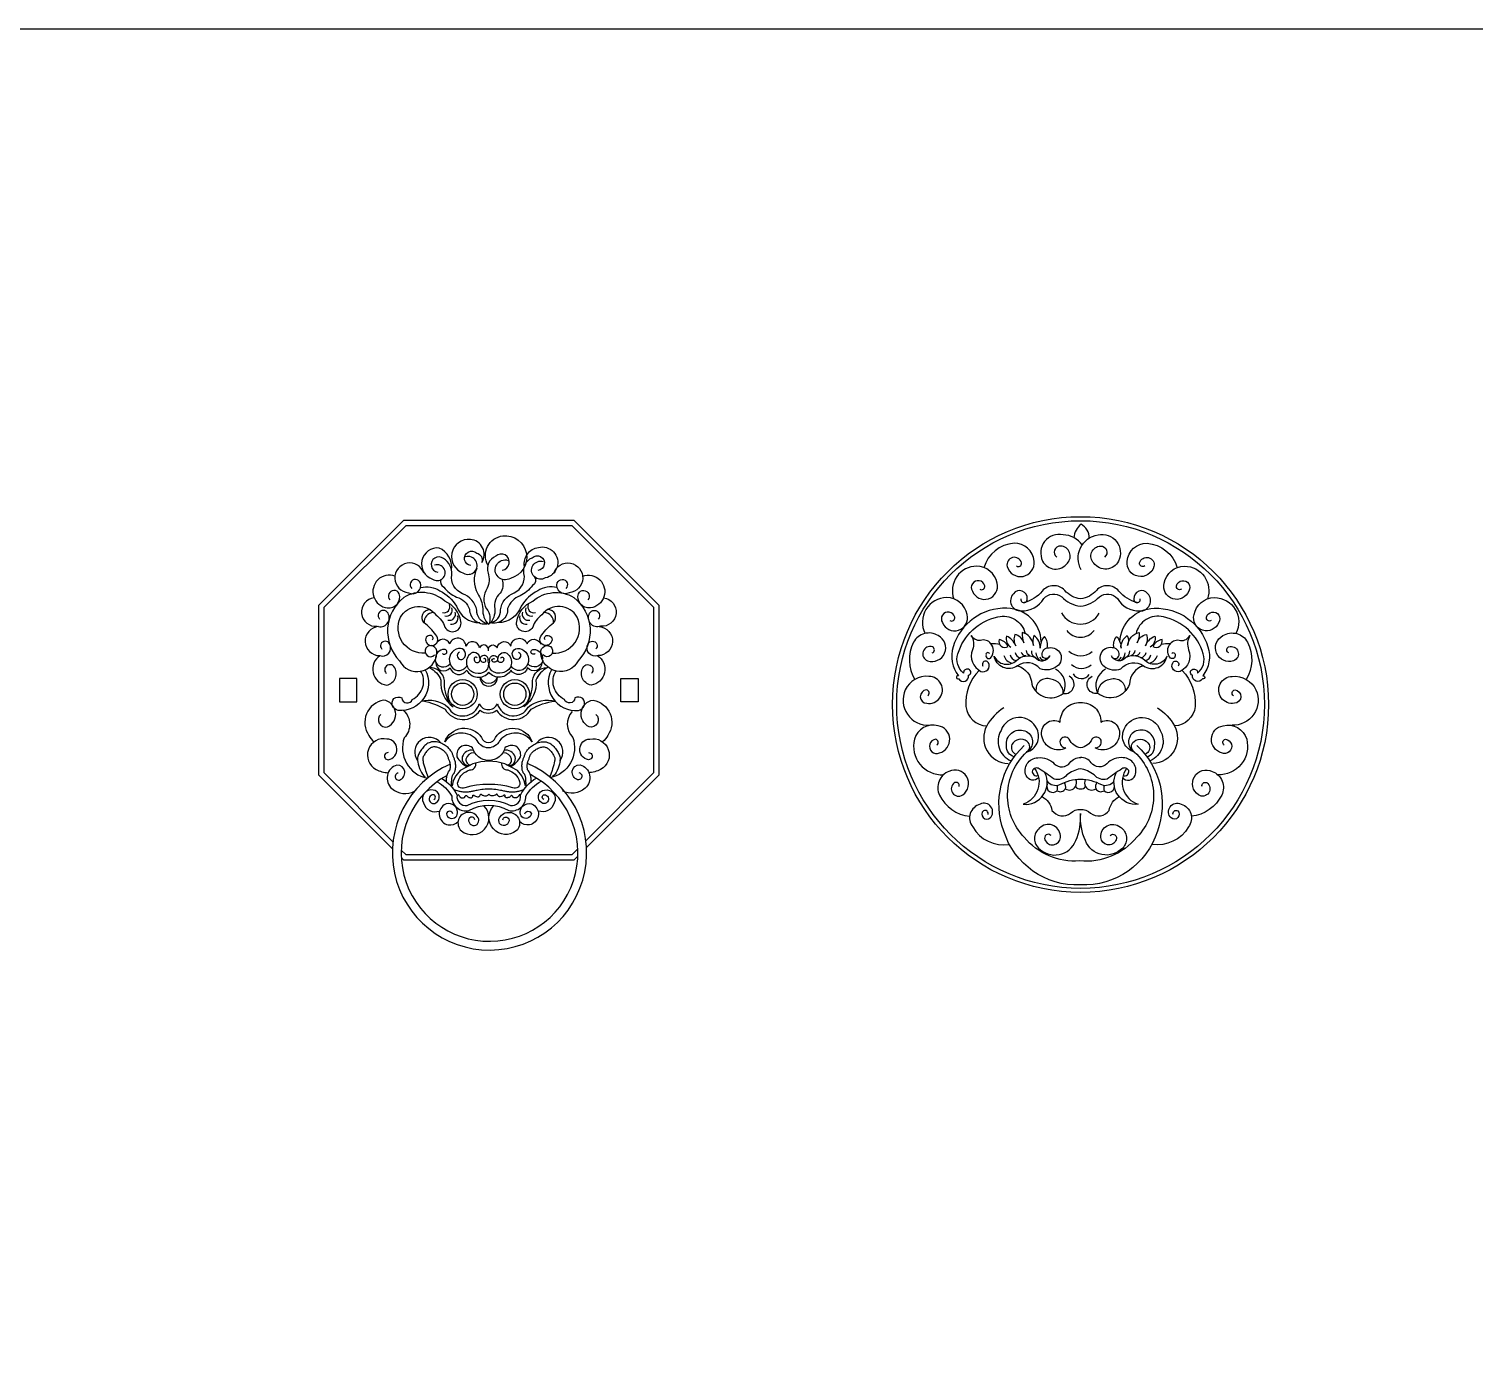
# Model space of a CAD drawing. Header units: millimetres. Extents: x -159346 to -157016, y -80163 to -78851.
# Drawn here: x -158443.7 to -158123.3, y -79147.3 to -78850.9 of the extents above; entities that cross this region are included whole.
import ezdxf

# ---------------------------------------------------------------- set-up
doc = ezdxf.new("R2010")
doc.units = ezdxf.units.MM
doc.header["$LTSCALE"] = 2
doc.header["$MEASUREMENT"] = 0
for name, color, linetype in [('3', 3, 'CONTINUOUS'), ('4', 4, 'CONTINUOUS'), ('7', 7, 'CONTINUOUS')]:
    doc.layers.add(name, color=color, linetype=linetype)
doc.layers.add('标注', color=7, linetype='CONTINUOUS', lineweight=25)

msp = doc.modelspace()

# ---------------------------------------------------------------- linework, layer by layer
at = {"layer": '3', "color": 0}
for points in [[(-158210.15, -78965.34, 0.22429), (-158214.4, -78963.1, 0.626631), (-158218.94, -78968.93, 0.566812), (-158213.46, -78969.4, 0.644719), (-158214.95, -78965.61, 0.752075), (-158215.83, -78968.05)], [(-158208.66, -78963.88, 0.307519), (-158210.43, -78960.78, 0.210909), (-158212.03, -78963.75)], [(-158210.39, -78970.89, -0.52065), (-158206.66, -78963.1, -0.626631), (-158202.12, -78968.93, -0.566812), (-158207.6, -78969.4, -0.644719), (-158206.11, -78965.61, -0.752075), (-158205.23, -78968.05)], [(-158224.77, -78970.01, 0.656306), (-158223.62, -78969.33, 0.990047), (-158226.81, -78970.14, 0.925522), (-158220.84, -78968.99, 0.395285), (-158225.28, -78964.99, 0.3145), (-158231.96, -78970.41)], [(-158196.29, -78970.01, -0.656306), (-158197.44, -78969.33, -0.990047), (-158194.26, -78970.14, -0.925522), (-158200.22, -78968.99, -0.395285), (-158195.78, -78964.99, -0.3145), (-158189.11, -78970.41)], [(-158232.88, -78975.18, 0.656306), (-158231.79, -78974.41, 1.175988), (-158234.52, -78975.6, 0.941942), (-158229.05, -78973.84, 0.358367), (-158233.58, -78970.07, 0.5149), (-158238.65, -78977.32)], [(-158188.18, -78975.18, -0.656306), (-158189.27, -78974.41, -1.175988), (-158186.54, -78975.6, -0.941942), (-158192.01, -78973.84, -0.358367), (-158187.48, -78970.07, -0.5149), (-158182.41, -78977.32)], [(-158223.77, -78977.35, 1.145571), (-158222.36, -78977.35, 0.763812), (-158225.43, -78976.19, 0.676373), (-158223.69, -78980.01, 0.27684), (-158218.7, -78977.27, -0.39176), (-158214.71, -78976.85, 0.189518), (-158210.53, -78978.93, 0.189518), (-158206.35, -78976.85, -0.39176), (-158202.36, -78977.27, 0.27684), (-158197.38, -78980.01, 0.676373), (-158195.63, -78976.19, 0.763812), (-158198.71, -78977.35, 1.145571), (-158197.29, -78977.35)], [(-158198, -78978.16, -0.153868), (-158202.03, -78975.61, 0.448049), (-158207.02, -78975.44, -0.204176), (-158210.53, -78977.28, -0.204176), (-158214.04, -78975.44, 0.448049), (-158219.03, -78975.61, -0.153868), (-158223.06, -78978.16)], [(-158239.52, -78982.14, 0.656306), (-158238.43, -78981.37, 1.175988), (-158241.16, -78982.57, 0.941942), (-158235.69, -78980.81, 0.358367), (-158240.22, -78977.04, 0.559817), (-158244.99, -78984.98)], [(-158181.54, -78982.14, -0.656306), (-158182.63, -78981.37, -1.175988), (-158179.9, -78982.57, -0.941942), (-158185.37, -78980.81, -0.358367), (-158180.84, -78977.04, -0.559817), (-158176.07, -78984.98)], [(-158219.26, -78986.86, 0.4038), (-158226.86, -78979.41, 0.341048), (-158238.78, -78987.97, 0.249534), (-158237.62, -78994.39, 1.426498), (-158237.56, -78995.05, 0.825939), (-158235.36, -78994.27, 0.933517), (-158235.65, -78992.94, 0.517972), (-158236.46, -78993.81, -0.310849), (-158237.74, -78989.53, -0.275983), (-158228.88, -78981.32, -0.425615), (-158222.83, -78985.02)], [(-158201.8, -78986.86, -0.4038), (-158194.21, -78979.41, -0.341048), (-158182.28, -78987.97, -0.249534), (-158183.44, -78994.39, -1.426498), (-158183.5, -78995.05, -0.825939), (-158185.7, -78994.27, -0.933517), (-158185.41, -78992.94, -0.517972), (-158184.6, -78993.81, 0.310849), (-158183.32, -78989.53, 0.275983), (-158192.18, -78981.32, 0.425615), (-158198.23, -78985.02)], [(-158243.43, -78989.3, 0.656306), (-158243.35, -78987.96, 0.990047), (-158244.44, -78991.06, 0.925522), (-158242.09, -78985.47, 0.433586), (-158247.56, -78986.95, 0.255925), (-158247.27, -78995.19, 0.255925)], [(-158230.73, -78989.47, 0.920953), (-158231.49, -78989.76, 0.871694), (-158230.33, -78990.28, 0.350884), (-158230.44, -78987.27, 0.352641), (-158232.7, -78986.58, -0.291336), (-158234.78, -78985.42, -0.236307), (-158234.5, -78988.6, 0.394503), (-158232.64, -78993.4, 0.713191), (-158230.96, -78991.49, 1.033702), (-158232.18, -78992.25)], [(-158217.93, -78988.21, 0.231718), (-158218.52, -78985.65, 0.189002), (-158219.5, -78988.26, 0.283579), (-158220.89, -78985.48, 0.204298), (-158220.95, -78987.68, 0.319248), (-158223.5, -78984.79, 0.127647), (-158223.09, -78987.04, 0.289916), (-158225.12, -78985.25, 0.228023), (-158224.89, -78987.74, 0.206051), (-158226.97, -78985.6, 0.333372), (-158225.99, -78988.02)], [(-158203.13, -78988.21, -0.231718), (-158202.54, -78985.65, -0.189002), (-158201.56, -78988.26, -0.283579), (-158200.17, -78985.48, -0.204298), (-158200.11, -78987.68, -0.319248), (-158197.56, -78984.79, -0.127647), (-158197.97, -78987.04, -0.289916), (-158195.94, -78985.25, -0.228023), (-158196.17, -78987.74, -0.206051), (-158194.09, -78985.6, -0.333372), (-158195.07, -78988.02)], [(-158190.33, -78989.47, -0.920953), (-158189.57, -78989.76, -0.871694), (-158190.73, -78990.28, -0.350884), (-158190.62, -78987.27, -0.352641), (-158188.36, -78986.58, 0.291336), (-158186.28, -78985.42, 0.236307), (-158186.57, -78988.6, -0.394503), (-158188.42, -78993.4, -0.713191), (-158190.1, -78991.49, -1.033702), (-158188.88, -78992.25)], [(-158177.63, -78989.3, -0.656306), (-158177.71, -78987.96, -0.990047), (-158176.62, -78991.06, -0.925522), (-158178.97, -78985.47, -0.433586), (-158173.5, -78986.95, -0.255925), (-158173.79, -78995.19, -0.255925)], [(-158244.41, -78998.81, 0.656306), (-158244.7, -78997.5, 0.941954), (-158244.64, -79000.48, 1.083343), (-158244.16, -78994.52, 0.318329), (-158249.4, -78997.5, 0.564319), (-158244.04, -79005.34)], [(-158233.04, -78993.18, 0.212801), (-158235.94, -79001.22, 0.360784), (-158231.35, -79005.51, 0.360784)], [(-158224.51, -78992.18, -0.333572), (-158221.36, -78996.26, 0.519355), (-158214.37, -78998.3, 0.867369), (-158213.09, -78994.47, 0.867369)], [(-158214.37, -78998.3, 0.387887), (-158217.1, -78995.16, 0.579697), (-158220.39, -78997.87)], [(-158196.55, -78992.18, 0.333572), (-158199.7, -78996.26, -0.519355), (-158206.69, -78998.3, -0.867369), (-158207.97, -78994.47, -0.867369)], [(-158206.69, -78998.3, -0.387887), (-158203.96, -78995.16, -0.579697), (-158200.67, -78997.87)], [(-158188.02, -78993.18, -0.212801), (-158185.12, -79001.22, -0.360784), (-158189.71, -79005.51, -0.360784)], [(-158176.65, -78998.81, -0.656306), (-158176.36, -78997.5, -0.941954), (-158176.42, -79000.48, -1.083343), (-158176.9, -78994.52, -0.318329), (-158171.66, -78997.5, -0.564319), (-158177.02, -79005.34)], [(-158227.55, -79001.47, 0.121083), (-158231.35, -79005.51, 0.552923), (-158226.57, -79013.85)], [(-158210.54, -79010.35, -0.253621), (-158213.04, -79008.45, 0.561642), (-158215.09, -79008.7, 0.467382), (-158213.79, -79010.4, -0.500037), (-158219.1, -79007.8, -0.661162), (-158215.04, -79004.65, -0.440889), (-158210.53, -79000.34, -0.440889), (-158206.02, -79004.65, -0.661162), (-158201.96, -79007.8, -0.500037), (-158207.27, -79010.4, 0.467382), (-158205.97, -79008.7, 0.561642), (-158208.02, -79008.45, -0.253621), (-158210.52, -79010.35)], [(-158193.51, -79001.47, -0.121083), (-158189.71, -79005.51, -0.552923), (-158194.49, -79013.85)], [(-158225.24, -79012.36, -0.363086), (-158226.94, -79009.93, -0.576601), (-158222.89, -79006.62, -0.651295), (-158222.52, -79011.31, 0.46745), (-158220.19, -79006.25, 0.68632), (-158228.16, -79006.49, 0.457386), (-158225.95, -79013.24)], [(-158195.82, -79012.36, 0.363086), (-158194.12, -79009.93, 0.576601), (-158198.17, -79006.62, 0.651295), (-158198.54, -79011.31, -0.46745), (-158200.87, -79006.25, -0.68632), (-158192.9, -79006.49, -0.457386), (-158195.11, -79013.24)], [(-158242.37, -79009.76, 0.656306), (-158242.66, -79008.46, 1.147483), (-158241.81, -79011.49, 0.804916), (-158242.12, -79005.47, 0.41059), (-158247.36, -79008.46, 0.506115), (-158240.94, -79016.33)], [(-158178.69, -79009.76, -0.656306), (-158178.4, -79008.46, -1.147483), (-158179.25, -79011.49, -0.804916), (-158178.94, -79005.47, -0.41059), (-158173.7, -79008.46, -0.506115), (-158180.12, -79016.33)], [(-158222.52, -79011.31, 0.549347), (-158222.4, -79008.94, 0.462707), (-158225.74, -79009.64, 0.418271), (-158224.88, -79011.79)], [(-158198.54, -79011.31, -0.549347), (-158198.66, -79008.94, -0.462707), (-158195.32, -79009.64, -0.418271), (-158196.18, -79011.79)], [(-158219.84, -79016.95, -0.56249), (-158222.61, -79016.52, -0.523346), (-158220.01, -79012.57, -0.248766), (-158216.35, -79013.92, 0.460463), (-158212.9, -79013.67, -0.24332), (-158210.49, -79012.52)], [(-158201.22, -79016.95, 0.56249), (-158198.45, -79016.52, 0.523346), (-158201.05, -79012.57, 0.248766), (-158204.71, -79013.92, -0.460463), (-158208.16, -79013.67, 0.24332), (-158210.57, -79012.52)], [(-158237.47, -79018.95, 0.656306), (-158238.49, -79018.09, 0.990047), (-158236.67, -79020.82, 0.925522), (-158239.73, -79015.58, 0.433586), (-158241.83, -79020.84, 0.254451), (-158235.11, -79025.55, 0.254451)], [(-158220.73, -79014.93, -0.505495), (-158223.27, -79022.89, 0.587232), (-158218.43, -79015.88, 0.527986)], [(-158201.11, -79016.51, 0.595176), (-158199.85, -79015.42, 0.476308), (-158201.35, -79015.02, 0.014216), (-158204.66, -79017.32, -0.289769), (-158207.51, -79016.37, 0.134996), (-158210.64, -79015.02, 0.115052), (-158213.55, -79016.37, -0.289769), (-158216.4, -79017.32, 0.014216), (-158219.71, -79015.02, 0.476308), (-158221.21, -79015.42, 0.595176), (-158219.95, -79016.51)], [(-158217.95, -79017.73, 0.332562), (-158215.15, -79018.53, -0.116479), (-158210.57, -79017.28, -0.118785), (-158205.91, -79018.53, 0.332562), (-158203.11, -79017.73)], [(-158200.33, -79014.93, 0.505495), (-158197.79, -79022.89, -0.587232), (-158202.63, -79015.88, -0.527986)], [(-158183.59, -79018.95, -0.656306), (-158182.57, -79018.09, -0.990047), (-158184.39, -79020.82, -0.925522), (-158181.33, -79015.58, -0.433586), (-158179.23, -79020.84, -0.254451), (-158185.95, -79025.55, -0.254451)], [(-158231.05, -79025.17, 0.656306), (-158232.07, -79024.31, 0.976762), (-158230.59, -79025.92, 0.857446), (-158232.82, -79022.86, 0.531541), (-158234.45, -79027.91, 0.311653), (-158226.36, -79031.77, 0.255925)], [(-158219.06, -79021.16, -0.230538), (-158216.87, -79024.23, 0.424055), (-158212.74, -79024.85, -0.219618), (-158210.57, -79024.02, -0.221639), (-158208.32, -79024.85, 0.424055), (-158204.19, -79024.23, -0.230538), (-158202, -79021.16)], [(-158190.01, -79025.17, -0.656306), (-158188.99, -79024.31, -0.976762), (-158190.47, -79025.92, -0.857446), (-158188.24, -79022.86, -0.531541), (-158186.61, -79027.91, -0.311653), (-158194.7, -79031.77, -0.255925)], [(-158217.08, -79029.81, 0.877204), (-158218.42, -79030.74, 0.821984), (-158215.01, -79030.22, 0.664675), (-158219.35, -79027.95, 0.482627), (-158219.87, -79032.59, 0.552146), (-158211.6, -79030.94, 0.125352), (-158210.57, -79024.96)], [(-158203.98, -79029.81, -0.877204), (-158202.64, -79030.74, -0.821984), (-158206.05, -79030.22, -0.664675), (-158201.71, -79027.95, -0.482627), (-158201.19, -79032.59, -0.552146), (-158209.46, -79030.94, -0.125352), (-158210.49, -79024.96)]]:
    msp.add_lwpolyline(points, format="xyb", dxfattribs=at)
for points in [[(-158219.06, -78989.79, -0.463161), (-158217.52, -78988.17, -0.796492), (-158215.73, -78992.26, -0.260995), (-158219.48, -78992.86, 0.395989), (-158224.51, -78992.18, -0.546681), (-158229.71, -78990, 0.525608), (-158224.77, -78990.98, -0.30317), (-158220.59, -78990.3, 0.573599), (-158217.35, -78989.96, -0.796976)], [(-158202, -78989.79, 0.463161), (-158203.54, -78988.17, 0.796492), (-158205.33, -78992.26, 0.260995), (-158201.58, -78992.86, -0.395989), (-158196.55, -78992.18, 0.546681), (-158191.35, -78990, -0.525608), (-158196.29, -78990.98, 0.30317), (-158200.47, -78990.3, -0.573599), (-158203.71, -78989.96, 0.796976)]]:
    msp.add_lwpolyline(points, format="xyb", close=True, dxfattribs=at)
msp.add_circle((-158210.53, -79000.76), 40.77, dxfattribs=at)
for centre, radius, start, end in [((-158351.72, -78979.04), 1.36, 256.1387, 20.7027), ((-158331.75, -78979.04), 1.36, 159.2973, 283.8613), ((-158351.19, -78979.78), 1.36, 256.1387, 20.7027), ((-158350.49, -78980.72), 1.36, 256.1387, 20.7027), ((-158349.92, -78981.58), 1.36, 256.1387, 20.7027), ((-158333.56, -78981.58), 1.36, 159.2973, 283.8613), ((-158332.98, -78980.72), 1.36, 159.2973, 283.8613), ((-158332.28, -78979.78), 1.36, 159.2973, 283.8613), ((-158210.55, -78978.14), 4.79, 208.8609, 330.0592), ((-158210.56, -78981.93), 3.88, 218.0987, 321.9871), ((-158229.75, -78993.6), 6.3, 77.7978, 95.2727), ((-158227.31, -78986.74), 1.34, 163.1584, 303.683), ((-158229.06, -78989.09), 2.79, 26.5006, 80.3408), ((-158192, -78989.09), 2.79, 99.6592, 153.4994), ((-158193.75, -78986.74), 1.34, 236.317, 16.8416), ((-158191.31, -78993.6), 6.3, 84.7273, 102.2022), ((-158225.18, -78989.18), 2.48, 196.9474, 257.8921), ((-158224.6, -78989.5), 1.54, 189.0483, 259.5592), ((-158223.6, -78988.95), 1.47, 191.1339, 257.2632), ((-158222.72, -78988.85), 1.05, 196.0489, 273.5705), ((-158221.28, -78988.61), 1.36, 186.5509, 248.8004), ((-158220, -78988.96), 1.45, 177.0798, 252.6236), ((-158217.84, -78989.08), 2.6, 184.0384, 227.1522), ((-158218.71, -78990.03), 0.856, 190.51, 323.0964), ((-158210.5, -78986.11), 3.83, 227.2938, 311.1782), ((-158210.35, -78989.54), 3.22, 227.1086, 311.4678), ((-158202.35, -78990.03), 0.856, 216.9036, 349.49), ((-158203.22, -78989.08), 2.6, 312.8478, 355.9616), ((-158201.06, -78988.96), 1.45, 287.3764, 2.9202), ((-158199.78, -78988.61), 1.36, 291.1996, 353.4491), ((-158198.34, -78988.85), 1.05, 266.4295, 343.9511), ((-158197.46, -78988.95), 1.47, 282.7368, 348.8661), ((-158196.46, -78989.5), 1.54, 280.4408, 350.9517), ((-158195.88, -78989.18), 2.48, 282.1079, 343.0526), ((-158217.91, -78996.48), 3.99, 332.7223, 62.5363), ((-158210.36, -78992.92), 2.1, 209.473, 326.7545), ((-158203.15, -78996.48), 3.99, 117.4637, 207.2777), ((-158213.35, -79018.1), 1.92, 332.67, 22.6976), ((-158207.71, -79018.1), 1.92, 157.3024, 207.33), ((-158216.69, -79018.92), 1.34, 159.6853, 314.4323), ((-158217.95, -79019.21), 2.3, 343.0053, 13.5523), ((-158215.01, -79018.83), 1.28, 234.5727, 329.8044), ((-158215.45, -79019.02), 1.62, 343.4249, 36.3969), ((-158213.03, -79018.06), 1.66, 238.4705, 326.5625), ((-158210.71, -79018.39), 1.1, 212.1219, 279.4484), ((-158210.35, -79018.39), 1.1, 260.5516, 327.8781), ((-158208.03, -79018.06), 1.66, 213.4375, 301.5295), ((-158205.61, -79019.02), 1.62, 143.6031, 196.5751), ((-158206.06, -79018.83), 1.28, 210.1956, 305.4273), ((-158203.11, -79019.21), 2.3, 166.4477, 196.9947), ((-158204.37, -79018.92), 1.34, 225.5677, 20.3147)]:
    msp.add_arc(centre, radius, start, end, dxfattribs=at)
at = {"layer": '4', "color": 0}
for points in [[(-158363.11, -79032.74), (-158379.43, -79016.42), (-158379.43, -78978.72), (-158360.59, -78959.87), (-158322.89, -78959.87), (-158304.04, -78978.72), (-158304.04, -79016.42), (-158320.09, -79032.47)], [(-158322.01, -79034.39), (-158322.89, -79035.27), (-158360.59, -79035.27), (-158361.17, -79034.69)]]:
    msp.add_lwpolyline(points, dxfattribs=at)
for points in [[(-158198.05, -79009.84, -0.301389), (-158193.51, -79028.84, -0.340903), (-158210.57, -79040.78, -0.339838), (-158227.55, -79028.84, -0.301389), (-158223.01, -79009.84)], [(-158198.54, -79011.31, -0.417592), (-158198.05, -79030.19, -0.249407), (-158210.74, -79035.46, -0.244446), (-158223.01, -79030.19, -0.417592), (-158222.52, -79011.31)]]:
    msp.add_lwpolyline(points, format="xyb", dxfattribs=at)
msp.add_circle((-158210.53, -79000.76), 41.67, dxfattribs=at)
msp.add_arc((-158341.59, -79033.68), 21.54, 113.7681, 67.0189, dxfattribs=at)
at = {"layer": '7', "color": 0}
for points in [[(-158362.99, -79031.22), (-158378.27, -79015.94), (-158378.27, -78979.2), (-158360.1, -78961.04), (-158323.37, -78961.04), (-158305.2, -78979.2), (-158305.2, -79015.94), (-158320.23, -79030.96)], [(-158349.99, -79018.99), (-158349.99, -79018.89), (-158349.99, -79018.73), (-158349.99, -79018.54), (-158349.99, -79018.33), (-158349.98, -79018.1), (-158349.98, -79017.86), (-158349.97, -79017.63), (-158349.95, -79017.41), (-158349.94, -79017.2), (-158349.91, -79017.02), (-158349.89, -79016.86), (-158349.86, -79016.72), (-158349.82, -79016.59), (-158349.78, -79016.47), (-158349.74, -79016.37), (-158349.68, -79016.28), (-158349.63, -79016.2), (-158349.57, -79016.13), (-158349.5, -79016.05), (-158349.44, -79015.97), (-158349.38, -79015.88), (-158349.32, -79015.77), (-158349.26, -79015.65), (-158349.21, -79015.5), (-158349.17, -79015.32), (-158349.13, -79015.12), (-158349.11, -79014.91), (-158349.09, -79014.68), (-158349.08, -79014.44), (-158349.09, -79014.2), (-158349.1, -79013.97), (-158349.13, -79013.75), (-158349.16, -79013.54), (-158349.21, -79013.34), (-158349.26, -79013.16), (-158349.32, -79012.99), (-158349.38, -79012.82), (-158349.44, -79012.67), (-158349.5, -79012.51), (-158349.56, -79012.37), (-158349.61, -79012.22), (-158349.66, -79012.08), (-158349.71, -79011.93), (-158349.76, -79011.78), (-158349.82, -79011.64), (-158349.89, -79011.49), (-158349.96, -79011.33), (-158350.06, -79011.17), (-158350.17, -79011.01), (-158350.29, -79010.84), (-158350.44, -79010.67), (-158350.6, -79010.49), (-158350.77, -79010.32), (-158350.97, -79010.15), (-158351.18, -79009.98), (-158351.4, -79009.82), (-158351.65, -79009.67), (-158351.9, -79009.53), (-158352.17, -79009.39), (-158352.45, -79009.28), (-158352.73, -79009.18), (-158353.02, -79009.1), (-158353.31, -79009.04), (-158353.6, -79009.01), (-158353.89, -79009), (-158354.17, -79009.03), (-158354.45, -79009.07), (-158354.72, -79009.15), (-158354.98, -79009.24), (-158355.24, -79009.36), (-158355.48, -79009.51), (-158355.71, -79009.67), (-158355.92, -79009.85), (-158356.12, -79010.05), (-158356.31, -79010.26), (-158356.48, -79010.48), (-158356.65, -79010.71), (-158356.8, -79010.94), (-158356.94, -79011.17), (-158357.08, -79011.39), (-158357.2, -79011.61), (-158357.31, -79011.82), (-158357.4, -79012.05), (-158357.48, -79012.28), (-158357.52, -79012.55), (-158357.54, -79012.84), (-158357.53, -79013.17), (-158357.48, -79013.55), (-158357.39, -79013.98), (-158357.26, -79014.44), (-158357.1, -79014.92), (-158356.9, -79015.39), (-158356.68, -79015.83), (-158356.43, -79016.23), (-158356.16, -79016.56), (-158355.87, -79016.81)], [(-158351.14, -79017.86), (-158351.14, -79017.82), (-158351.13, -79017.57), (-158351.11, -79017.32), (-158351.09, -79017.08), (-158351.07, -79016.86), (-158351.03, -79016.65), (-158350.99, -79016.44), (-158350.93, -79016.24), (-158350.86, -79016.04), (-158350.77, -79015.84), (-158350.67, -79015.66), (-158350.56, -79015.5), (-158350.47, -79015.39), (-158350.41, -79015.32), (-158350.37, -79015.27), (-158350.36, -79015.25), (-158350.35, -79015.24), (-158350.34, -79015.22), (-158350.33, -79015.18), (-158350.31, -79015.09), (-158350.29, -79014.96), (-158350.27, -79014.8), (-158350.25, -79014.62), (-158350.25, -79014.43), (-158350.25, -79014.25), (-158350.26, -79014.07), (-158350.28, -79013.91), (-158350.3, -79013.77), (-158350.34, -79013.64), (-158350.37, -79013.51), (-158350.42, -79013.38), (-158350.47, -79013.24), (-158350.53, -79013.09), (-158350.59, -79012.94), (-158350.65, -79012.77), (-158350.71, -79012.6), (-158350.76, -79012.45), (-158350.81, -79012.31), (-158350.85, -79012.19), (-158350.89, -79012.08), (-158350.94, -79011.98), (-158350.99, -79011.88), (-158351.05, -79011.78), (-158351.12, -79011.68), (-158351.2, -79011.56), (-158351.31, -79011.44), (-158351.43, -79011.31), (-158351.56, -79011.18), (-158351.71, -79011.05), (-158351.87, -79010.92), (-158352.05, -79010.79), (-158352.24, -79010.67), (-158352.45, -79010.56), (-158352.66, -79010.45), (-158352.87, -79010.36), (-158353.08, -79010.29), (-158353.29, -79010.23), (-158353.49, -79010.19), (-158353.67, -79010.17), (-158353.85, -79010.17), (-158354.03, -79010.18), (-158354.2, -79010.21), (-158354.37, -79010.26), (-158354.53, -79010.32), (-158354.69, -79010.39), (-158354.84, -79010.48), (-158354.99, -79010.59), (-158355.13, -79010.71), (-158355.27, -79010.85), (-158355.42, -79011.01), (-158355.56, -79011.19), (-158355.69, -79011.37), (-158355.82, -79011.57), (-158355.95, -79011.77), (-158356.07, -79011.98), (-158356.18, -79012.16), (-158356.26, -79012.31), (-158356.31, -79012.44), (-158356.34, -79012.56), (-158356.37, -79012.69), (-158356.38, -79012.85), (-158356.37, -79013.07), (-158356.33, -79013.35), (-158356.26, -79013.71), (-158356.15, -79014.13), (-158356.02, -79014.56), (-158355.89, -79014.99), (-158355.75, -79015.38), (-158355.19, -79016.97)], [(-158333.48, -79018.99), (-158333.48, -79018.89), (-158333.48, -79018.73), (-158333.48, -79018.54), (-158333.49, -79018.33), (-158333.49, -79018.1), (-158333.5, -79017.86), (-158333.51, -79017.63), (-158333.52, -79017.41), (-158333.54, -79017.2), (-158333.56, -79017.02), (-158333.59, -79016.86), (-158333.62, -79016.72), (-158333.65, -79016.59), (-158333.69, -79016.47), (-158333.74, -79016.37), (-158333.79, -79016.28), (-158333.85, -79016.2), (-158333.91, -79016.13), (-158333.97, -79016.05), (-158334.04, -79015.97), (-158334.1, -79015.88), (-158334.16, -79015.77), (-158334.22, -79015.65), (-158334.27, -79015.5), (-158334.31, -79015.32), (-158334.34, -79015.12), (-158334.37, -79014.91), (-158334.38, -79014.68), (-158334.39, -79014.44), (-158334.39, -79014.2), (-158334.37, -79013.97), (-158334.35, -79013.75), (-158334.31, -79013.54), (-158334.27, -79013.34), (-158334.21, -79013.16), (-158334.15, -79012.99), (-158334.09, -79012.82), (-158334.03, -79012.67), (-158333.97, -79012.51), (-158333.92, -79012.37), (-158333.86, -79012.22), (-158333.81, -79012.08), (-158333.77, -79011.93), (-158333.71, -79011.78), (-158333.66, -79011.64), (-158333.59, -79011.49), (-158333.51, -79011.33), (-158333.42, -79011.17), (-158333.31, -79011.01), (-158333.18, -79010.84), (-158333.04, -79010.67), (-158332.88, -79010.49), (-158332.7, -79010.32), (-158332.51, -79010.15), (-158332.3, -79009.98), (-158332.07, -79009.82), (-158331.83, -79009.67), (-158331.57, -79009.53), (-158331.3, -79009.39), (-158331.03, -79009.28), (-158330.74, -79009.18), (-158330.45, -79009.1), (-158330.16, -79009.04), (-158329.87, -79009.01), (-158329.59, -79009), (-158329.3, -79009.03), (-158329.03, -79009.07), (-158328.75, -79009.15), (-158328.49, -79009.24), (-158328.24, -79009.36), (-158328, -79009.51), (-158327.77, -79009.67), (-158327.56, -79009.85), (-158327.36, -79010.05), (-158327.17, -79010.26), (-158326.99, -79010.48), (-158326.83, -79010.71), (-158326.67, -79010.94), (-158326.53, -79011.17), (-158326.4, -79011.39), (-158326.28, -79011.61), (-158326.16, -79011.82), (-158326.07, -79012.05), (-158326, -79012.28), (-158325.95, -79012.55), (-158325.93, -79012.84), (-158325.95, -79013.17), (-158326, -79013.55), (-158326.09, -79013.98), (-158326.22, -79014.44), (-158326.38, -79014.91), (-158326.58, -79015.38), (-158326.81, -79015.82), (-158327.06, -79016.21), (-158327.34, -79016.52), (-158327.65, -79016.75)], [(-158332.34, -79017.86), (-158332.34, -79017.82), (-158332.35, -79017.57), (-158332.36, -79017.32), (-158332.38, -79017.08), (-158332.41, -79016.86), (-158332.44, -79016.65), (-158332.49, -79016.44), (-158332.54, -79016.24), (-158332.61, -79016.04), (-158332.7, -79015.84), (-158332.81, -79015.66), (-158332.92, -79015.5), (-158333.01, -79015.39), (-158333.07, -79015.32), (-158333.1, -79015.27), (-158333.12, -79015.25), (-158333.12, -79015.24), (-158333.13, -79015.22), (-158333.15, -79015.18), (-158333.17, -79015.09), (-158333.19, -79014.96), (-158333.21, -79014.8), (-158333.22, -79014.62), (-158333.23, -79014.43), (-158333.22, -79014.25), (-158333.21, -79014.07), (-158333.2, -79013.91), (-158333.17, -79013.77), (-158333.14, -79013.64), (-158333.1, -79013.51), (-158333.06, -79013.38), (-158333.01, -79013.24), (-158332.95, -79013.09), (-158332.89, -79012.94), (-158332.82, -79012.77), (-158332.76, -79012.6), (-158332.71, -79012.45), (-158332.67, -79012.31), (-158332.62, -79012.19), (-158332.58, -79012.08), (-158332.54, -79011.98), (-158332.49, -79011.88), (-158332.43, -79011.78), (-158332.36, -79011.68), (-158332.27, -79011.56), (-158332.17, -79011.44), (-158332.05, -79011.31), (-158331.91, -79011.18), (-158331.76, -79011.05), (-158331.6, -79010.92), (-158331.42, -79010.79), (-158331.23, -79010.67), (-158331.03, -79010.56), (-158330.82, -79010.45), (-158330.61, -79010.36), (-158330.39, -79010.29), (-158330.19, -79010.23), (-158329.99, -79010.19), (-158329.8, -79010.17), (-158329.62, -79010.17), (-158329.45, -79010.18), (-158329.28, -79010.21), (-158329.11, -79010.26), (-158328.94, -79010.32), (-158328.79, -79010.39), (-158328.63, -79010.48), (-158328.49, -79010.59), (-158328.34, -79010.71), (-158328.2, -79010.85), (-158328.06, -79011.01), (-158327.92, -79011.19), (-158327.78, -79011.37), (-158327.65, -79011.57), (-158327.52, -79011.77), (-158327.4, -79011.98), (-158327.3, -79012.16), (-158327.22, -79012.31), (-158327.17, -79012.44), (-158327.13, -79012.56), (-158327.11, -79012.69), (-158327.1, -79012.85), (-158327.11, -79013.07), (-158327.14, -79013.35), (-158327.22, -79013.71), (-158327.33, -79014.13), (-158327.45, -79014.56), (-158327.59, -79014.99), (-158327.72, -79015.38), (-158328.22, -79016.79)], [(-158333.99, -79019.65), (-158334.25, -79019.74), (-158334.49, -79019.82), (-158334.73, -79019.9), (-158334.95, -79019.97), (-158335.16, -79020.03), (-158335.36, -79020.08), (-158335.56, -79020.12), (-158335.76, -79020.16), (-158335.96, -79020.18), (-158336.16, -79020.2), (-158336.36, -79020.21), (-158336.56, -79020.21), (-158336.75, -79020.2), (-158336.94, -79020.19), (-158337.12, -79020.18), (-158337.3, -79020.16), (-158337.47, -79020.13), (-158337.64, -79020.1), (-158337.81, -79020.07), (-158337.98, -79020.04), (-158338.18, -79020), (-158338.39, -79019.95), (-158338.62, -79019.91), (-158338.88, -79019.86), (-158339.18, -79019.8), (-158339.5, -79019.75), (-158339.85, -79019.69), (-158340.22, -79019.64), (-158340.6, -79019.6), (-158340.99, -79019.57), (-158341.39, -79019.54), (-158341.79, -79019.54), (-158342.19, -79019.54), (-158342.58, -79019.57), (-158342.96, -79019.6), (-158343.32, -79019.64), (-158343.67, -79019.69), (-158344, -79019.75), (-158344.3, -79019.8), (-158344.58, -79019.86), (-158344.83, -79019.91), (-158345.05, -79019.95), (-158345.26, -79020), (-158345.44, -79020.04), (-158345.62, -79020.07), (-158345.79, -79020.1), (-158345.95, -79020.13), (-158346.12, -79020.16), (-158346.3, -79020.18), (-158346.48, -79020.19), (-158346.67, -79020.2), (-158346.87, -79020.21), (-158347.06, -79020.21), (-158347.26, -79020.2), (-158347.46, -79020.18), (-158347.66, -79020.16), (-158347.86, -79020.12), (-158348.06, -79020.08), (-158348.27, -79020.03), (-158348.48, -79019.96), (-158348.71, -79019.89), (-158348.96, -79019.81), (-158349.22, -79019.72), (-158349.51, -79019.63)], [(-158322.02, -79032.75), (-158323.37, -79034.1), (-158360.1, -79034.1), (-158361.18, -79033.03)]]:
    msp.add_lwpolyline(points, dxfattribs=at)
for points in [[(-158349.99, -78970.85, 0.325259), (-158352.73, -78966.04, 0.896727), (-158354.23, -78972.93, 1.66275), (-158353.75, -78969.87)], [(-158343.27, -78969.25, 0.56045), (-158345.83, -78964.13, 0.89488), (-158347.35, -78971.6, 1.543069), (-158346.9, -78968)], [(-158341.96, -78969.86, -0.527375), (-158338.65, -78963.33, -0.930721), (-158336.96, -78972.78, -1.543069), (-158337.46, -78968.78)], [(-158333.83, -78970.15, -0.417136), (-158330.74, -78965.9, -1.011824), (-158329.21, -78972.68, -1.543069), (-158329.67, -78969.04)], [(-158356.13, -78971.63, 1.850726), (-158359.57, -78975.96, 0.687904), (-158356.91, -78973.75, 1.231261), (-158358.82, -78975.01)], [(-158342.14, -78982.84, -0.333549), (-158344.41, -78979.85, 0.268088), (-158347.6, -78976.17, -0.34728), (-158349.94, -78971.97, 0.281279), (-158351.77, -78968.38, 1.308126), (-158353.05, -78971.4)], [(-158345.72, -78969.94, -1.381749), (-158344.43, -78967.16, -0.441729), (-158343.27, -78969.25, -0.231347)], [(-158338.77, -78970.93, 1.381749), (-158340.2, -78967.85, 0.38894), (-158341.92, -78971.59, -0.186884), (-158342.11, -78974.98, 0.298188), (-158342.23, -78979.56, -0.269453), (-158341.73, -78982.97, 0.151564)], [(-158341.4, -78982.66, 0.386431), (-158339.18, -78979.77, -0.268088), (-158336.12, -78975.97, 0.34728), (-158333.94, -78971.68, -0.329101), (-158332.15, -78968.19, -1.381749), (-158330.85, -78971)], [(-158327.35, -78971.63, -1.850726), (-158323.91, -78975.96, -0.687904), (-158326.57, -78973.75, -1.231261), (-158324.66, -78975.01)], [(-158362.55, -78972.28, 1.117105), (-158364.25, -78979.33, 0.544206), (-158361.61, -78976.17, 1.152789), (-158363.69, -78977.57)], [(-158344.39, -78970.58, 0.253332), (-158344.22, -78976.09, -0.106772), (-158343.05, -78979.5, 0.240346), (-158341.74, -78982.97, 0.230438)], [(-158331.58, -78972.41, -0.390537), (-158332.03, -78974.36, -0.108595), (-158334.8, -78976.68, 0.237878), (-158337.58, -78979.47, -0.504424), (-158341.4, -78982.66)], [(-158320.93, -78972.28, -1.117105), (-158319.22, -78979.33, -0.544206), (-158321.87, -78976.17, -1.152789), (-158319.79, -78977.57)], [(-158356.87, -78974.82, -0.198556), (-158352.57, -78975.53, -0.136135), (-158348.9, -78978.93, 0.334751), (-158343.74, -78982.6)], [(-158352.36, -78972.98, 0.350039), (-158351.75, -78974.72, 0.108595), (-158348.89, -78976.93, -0.237878), (-158346.01, -78979.61, 0.463485), (-158342.14, -78982.84)], [(-158338.81, -78972.99, -0.249377), (-158339.26, -78976.09, 0.258919), (-158340.43, -78979.5, -0.240346), (-158341.73, -78982.97, -0.230438)], [(-158326.61, -78974.82, 0.198556), (-158330.9, -78975.53, 0.136135), (-158334.58, -78978.93, -0.334751), (-158339.73, -78982.6)], [(-158367.18, -78977.08, 0.986885), (-158366.49, -78983.4, 0.705128), (-158364.09, -78980.53, 1.152789), (-158365.98, -78981.8)], [(-158355.82, -78989.37, -0.573352), (-158361.33, -78981.4, -0.541655), (-158353.47, -78980.89, -0.150681), (-158351.47, -78983.59, 0.8732), (-158347.93, -78982.33, 0.25154), (-158351.47, -78977.83, 0.320761), (-158360.6, -78976.99, 0.44164), (-158361.52, -78991.08, 0.768139), (-158353.27, -78989.33, 0.367051), (-158354.07, -78987.84, 2.043109), (-158353.76, -78989.77)], [(-158327.65, -78989.37, 0.573352), (-158322.14, -78981.4, 0.541655), (-158330.01, -78980.89, 0.150681), (-158332, -78983.59, -0.8732), (-158335.55, -78982.33, -0.25154), (-158332, -78977.83, -0.320761), (-158322.87, -78976.99, -0.44164), (-158321.96, -78991.08, -0.768139), (-158330.21, -78989.33, -0.367051), (-158329.4, -78987.84, -2.043109), (-158329.72, -78989.77)], [(-158316.3, -78977.08, -0.986885), (-158316.98, -78983.4, -0.705128), (-158319.38, -78980.53, -1.152789), (-158317.49, -78981.8)], [(-158354.2, -78986.39, 0.560537), (-158354.64, -78985.43, 0.656881), (-158355.6, -78986.91, 1.226177), (-158353.51, -78985.31, 0.090425), (-158356.08, -78982.66, -0.663895), (-158354.77, -78979.7)], [(-158329.28, -78986.39, -0.560537), (-158328.84, -78985.43, -0.656881), (-158327.88, -78986.91, -1.226177), (-158329.96, -78985.31, -0.090425), (-158327.39, -78982.66, 0.663895), (-158328.7, -78979.7)], [(-158366.22, -78983.48, 0.960918), (-158365.94, -78989.92, 0.705128), (-158363.76, -78987.3, 1.152789), (-158365.47, -78988.46)], [(-158317.26, -78983.48, -0.960918), (-158317.53, -78989.92, -0.705128), (-158319.72, -78987.3, -1.152789), (-158318, -78988.46)], [(-158351.98, -78989.45, 1.554952), (-158351.61, -78988.53, 0.453191), (-158353.56, -78990.71)], [(-158341.82, -78988.84, 0.920041), (-158343.81, -78988.19, 0.784567), (-158346.8, -78987.79, 0.814356), (-158350.41, -78987.3, 0.681836), (-158353.44, -78987.36)], [(-158348.26, -78989.12, 1.104169), (-158347.32, -78990.57, 0.794466), (-158348.48, -78988.36, 0.481392), (-158350.32, -78991.73)], [(-158341.82, -78988.84, -0.938138), (-158339.86, -78988.19, -0.784567), (-158336.86, -78987.79, -0.814356), (-158333.26, -78987.3, -0.681836), (-158330.22, -78987.36)], [(-158335.17, -78989.12, -1.104169), (-158336.1, -78990.57, -0.794466), (-158334.95, -78988.36, -0.481392), (-158333.11, -78991.73)], [(-158331.45, -78989.45, -1.554952), (-158331.82, -78988.53, -0.453191), (-158329.87, -78990.71)], [(-158365.85, -78989.94, 0.702376), (-158364.4, -78996.44, 0.560803), (-158362.78, -78992.34, 1.045317), (-158364.49, -78993.86, 1.152789)], [(-158353.67, -78990.91, 0.63134), (-158350.32, -78991.73, 0.660394), (-158346.65, -78992.23, 0.465009), (-158342.35, -78993.28, 0.465009)], [(-158353.48, -78991.43, 0.750389), (-158350.32, -78992.61, 0.660394), (-158346.65, -78993.11, 0.558325), (-158341.75, -78993.56, 0.558325)], [(-158344.32, -78990.44, 0.948635), (-158344.97, -78990.87, 1.227747), (-158343.76, -78990.47, 0.688734), (-158345.98, -78989.64, 0.293531), (-158346.56, -78992.26)], [(-158342.35, -78993.28, 0.313927), (-158341.92, -78991.13, 0.787079), (-158343.42, -78990.09, 0.734493), (-158342.79, -78991.38, 1.285416), (-158342.95, -78990.6)], [(-158330, -78991.43, -0.750389), (-158333.16, -78992.61, -0.660394), (-158336.83, -78993.11, -0.558325), (-158341.73, -78993.56, -0.558325)], [(-158341.08, -78993.28, -0.313927), (-158341.5, -78991.13, -0.787079), (-158340.01, -78990.09, -0.734493), (-158340.63, -78991.38, -1.285416), (-158340.48, -78990.6)], [(-158329.76, -78990.91, -0.63134), (-158333.11, -78991.73, -0.660394), (-158336.78, -78992.23, -0.465009), (-158341.08, -78993.28, -0.465009)], [(-158339.11, -78990.44, -0.948635), (-158338.46, -78990.87, -1.227747), (-158339.67, -78990.47, -0.688734), (-158337.45, -78989.64, -0.293531), (-158336.86, -78992.26)], [(-158317.63, -78989.94, -0.702376), (-158319.07, -78996.44, -0.560803), (-158320.7, -78992.34, -1.045317), (-158318.98, -78993.86, -1.152789)], [(-158355.85, -78993.07, -0.596742), (-158361.82, -79002.09, -0.578782), (-158362.8, -78999.45, -0.274985), (-158361.03, -78999.29, 0.808432), (-158358.7, -78999.63, 0.448644), (-158356.87, -78993.27)], [(-158350.45, -79000.38, -0.132214), (-158351.57, -78995.42, 0.384251), (-158354.88, -78992.58, -0.193116), (-158352.35, -78995.39, 0.28295), (-158349.63, -79001.25)], [(-158333.18, -79000.38, 0.132214), (-158332.05, -78995.42, -0.384251), (-158328.75, -78992.58, 0.193116), (-158331.28, -78995.39, -0.28295), (-158334, -79001.25)], [(-158327.84, -78993.07, 0.596742), (-158321.87, -79002.09, 0.578782), (-158320.89, -78999.45, 0.274985), (-158322.66, -78999.29, -0.808432), (-158324.99, -78999.63, -0.448644), (-158326.82, -78993.27)], [(-158365.67, -79002.95, 0.805869), (-158364.18, -79005.71, 0.739371), (-158365.06, -78999.78, 0.547699), (-158368.34, -79007.62, 0.075059), (-158367.19, -79009.05, 0.075059)], [(-158356.77, -79000.04, -0.248945), (-158350.8, -79001.31, 0.673301), (-158343.85, -79000.57, 0.659812), (-158339.84, -79000.57, 0.681261), (-158332.99, -79001.31, -0.241073), (-158326.92, -79000.04)], [(-158356.34, -78999.91, -0.073902), (-158351.41, -79001.79, 0.567454), (-158343.69, -79002.02, 0.351558), (-158340, -79002.02, 0.575116), (-158332.38, -79001.79, -0.094882), (-158327.07, -78999.99, -0.310728)], [(-158318.02, -79002.95, -0.805869), (-158319.51, -79005.71, -0.739371), (-158318.63, -78999.78, -0.547699), (-158315.35, -79007.62, -0.075059), (-158316.5, -79009.05, -0.075059)], [(-158360.65, -79002.08, -0.424961), (-158360.5, -79008.14, 0.454675), (-158355.42, -79017.09, 0.454675)], [(-158323.27, -79002.31, 0.395234), (-158323.12, -79008.06, -0.454675), (-158328.2, -79017.02, -0.454675)], [(-158344.27, -79008.8, 0.50817), (-158351.5, -79009.06, -0.620974), (-158343.35, -79008.08, 0.72949), (-158340.27, -79008.08, -0.620974), (-158332.13, -79009.06, 0.50817), (-158339.36, -79008.8, -0.638694), (-158344.29, -79008.77)], [(-158364.07, -79011.42, 1.053178), (-158364.03, -79012.99, 0.903679), (-158364.32, -79008.41, 0.864957), (-158366.75, -79015.15, 0.104473), (-158364.05, -79015.89, 0.139651)], [(-158336.95, -79014.6, 0.137069), (-158334.72, -79012.37, 0.32649), (-158335.77, -79010.03, 0.254432), (-158338.17, -79010.34, -0.782418), (-158345.35, -79010.34, 0.254432), (-158347.76, -79010.03, 0.32649), (-158348.8, -79012.37, 0.137069), (-158346.57, -79014.6)], [(-158345.15, -79010.92, 0.384532), (-158347.62, -79012.38, 0.574282), (-158345.91, -79014.24)], [(-158337.62, -79014.24, 0.574282), (-158335.9, -79012.38, 0.384532), (-158338.38, -79010.92, 0.384532)], [(-158319.62, -79011.42, -1.053178), (-158319.66, -79012.99, -0.903679), (-158319.37, -79008.41, -0.864957), (-158316.94, -79015.15, -0.104473), (-158319.64, -79015.89, -0.139651)], [(-158361.82, -79015.95, 1.053178), (-158361.58, -79017.5, 0.877662), (-158362.1, -79014.19, 0.601516), (-158363.22, -79019.42, 0.304146), (-158358.22, -79019.99, 0.304146)], [(-158333.64, -79018.81), (-158333.88, -79017.72), (-158334.44, -79016.54), (-158335.41, -79015.4), (-158338.22, -79013.9, 0.15536), (-158345.3, -79013.9), (-158348.11, -79015.4), (-158349.08, -79016.54), (-158349.64, -79017.72), (-158349.88, -79018.81)], [(-158338.9, -79013.7, 0.491426), (-158337.54, -79015.27, -0.250059), (-158334.95, -79017.85, -0.716463), (-158336.45, -79019.21, 0.14072), (-158347.07, -79019.21, -0.716463), (-158348.57, -79017.85, -0.250059), (-158345.98, -79015.27, 0.491426), (-158344.62, -79013.7)], [(-158345.05, -79011.46, 0.345959), (-158346.81, -79012.85, 0.42804), (-158345.77, -79014.18)], [(-158337.75, -79014.18, 0.42804), (-158336.71, -79012.85, 0.345959), (-158338.48, -79011.46, 0.345959)], [(-158321.8, -79015.87, -1.053178), (-158322.04, -79017.43, -0.877662), (-158321.52, -79014.12, -0.601516), (-158320.4, -79019.34, -0.30446), (-158325.4, -79019.91, -0.30446)], [(-158352.13, -79017.15, -0.143078), (-158348.77, -79020.89, 0.523046), (-158346.55, -79023.14, -0.246364), (-158336.93, -79023.14, 0.523046), (-158334.71, -79020.89, -0.147988), (-158331.2, -79017.06, -0.147988)], [(-158353.91, -79021.82, 0.943477), (-158354.3, -79020.78, 1.082954), (-158353.46, -79022.6, 0.708974), (-158354.08, -79019.73, 0.630106), (-158356.24, -79022.6, 0.431416), (-158352.7, -79024.38, 0.431416)], [(-158353.2, -79017.88, -0.14968), (-158349.96, -79021.11, 0.499869), (-158346.14, -79024.24, -0.255384), (-158337.33, -79024.24, 0.499869), (-158333.52, -79021.11, -0.155926), (-158330.11, -79017.79, -0.155926)], [(-158348.52, -79020.65, 0.043703), (-158348.42, -79020.9, 0.074175), (-158348.33, -79021.03, 0.006421), (-158348.18, -79021.18, 0.010459), (-158348.08, -79021.28, 0.01567), (-158347.99, -79021.35, 0.011838), (-158347.87, -79021.45, 0.152826), (-158347.74, -79021.49, 0.050154), (-158347.33, -79021.46, 0.309369), (-158347.01, -79021.14, -0.440825), (-158346.71, -79020.96, -0.215588), (-158346.49, -79021.15, 0.218959), (-158346.27, -79021.34, 0.007262), (-158346.1, -79021.38, 0.015898), (-158346.02, -79021.4, 0.02214), (-158345.83, -79021.43, 0.025432), (-158345.65, -79021.43, 0.087356), (-158345.58, -79021.42, 0.031483), (-158345.4, -79021.34, 0.396488), (-158345.29, -79021.04, -0.581908), (-158345.15, -79020.84, -0.173545), (-158344.96, -79020.93, 0.120834), (-158344.71, -79021.09, 0.030945), (-158344.25, -79021.21, 0.089376), (-158344.08, -79021.21, 0.040554), (-158344.03, -79021.2, 0.015576), (-158343.9, -79021.15, 0.278912), (-158343.66, -79020.84, -0.436795), (-158343.44, -79020.67, -0.176027), (-158343.28, -79020.76, 0.127003), (-158343.08, -79020.9, 0.035584), (-158342.7, -79021.02, 0.069042), (-158342.49, -79021.04, 0.050696), (-158342.34, -79021.01, 0.029379), (-158342.1, -79020.94, 0.072542), (-158341.78, -79020.75, 0.232132), (-158341.72, -79020.64, 0.060831)], [(-158334.92, -79020.65, -0.043703), (-158335.02, -79020.9, -0.074175), (-158335.11, -79021.03, -0.006421), (-158335.26, -79021.18, -0.010459), (-158335.36, -79021.28, -0.01567), (-158335.45, -79021.35, -0.011838), (-158335.57, -79021.45, -0.152826), (-158335.7, -79021.49, -0.050154), (-158336.11, -79021.46, -0.309369), (-158336.43, -79021.14, 0.440825), (-158336.73, -79020.96, 0.215588), (-158336.95, -79021.15, -0.218959), (-158337.17, -79021.34, -0.007262), (-158337.34, -79021.38, -0.015898), (-158337.42, -79021.4, -0.02214), (-158337.62, -79021.43, -0.025432), (-158337.79, -79021.43, -0.087356), (-158337.86, -79021.42, -0.031483), (-158338.04, -79021.34, -0.396488), (-158338.15, -79021.04, 0.581908), (-158338.29, -79020.84, 0.173545), (-158338.48, -79020.93, -0.120834), (-158338.73, -79021.09, -0.030945), (-158339.19, -79021.21, -0.089376), (-158339.36, -79021.21, -0.040554), (-158339.41, -79021.2, -0.015576), (-158339.54, -79021.15, -0.278912), (-158339.78, -79020.84, 0.436795), (-158340, -79020.67, 0.176027), (-158340.16, -79020.76, -0.127003), (-158340.36, -79020.9, -0.035584), (-158340.74, -79021.02, -0.069042), (-158340.95, -79021.04, -0.050696), (-158341.1, -79021.01, -0.029379), (-158341.34, -79020.94, -0.072542), (-158341.67, -79020.75, -0.232132), (-158341.72, -79020.64, 0.258358)], [(-158329.57, -79021.82, -0.943477), (-158329.18, -79020.78, -1.082954), (-158330.02, -79022.6, -0.708974), (-158329.4, -79019.73, -0.630106), (-158327.23, -79022.6, -0.431416), (-158330.78, -79024.38, -0.431416)], [(-158349.71, -79025.02, 0.783484), (-158351.16, -79024.98, 1.033581), (-158348.71, -79024.47, 0.549691), (-158351.65, -79023, 0.66349), (-158350.77, -79027.46, 0.254136), (-158348.54, -79026.67, 0.117937)], [(-158344.84, -79026.31, 1.131458), (-158346.16, -79026.73, 1.186582), (-158344.12, -79025.88, 1.161514), (-158347.83, -79028.79, 0.941268), (-158342.76, -79023.27, 1.150973)], [(-158338.63, -79026.31, -1.131458), (-158337.31, -79026.73, -1.186582), (-158339.36, -79025.88, -1.161514), (-158335.65, -79028.79, -0.918844), (-158340.71, -79023.27, -1.150973)], [(-158333.77, -79025.02, -0.783484), (-158332.31, -79024.98, -1.033581), (-158334.76, -79024.47, -0.549691), (-158331.82, -79023, -0.66349), (-158332.71, -79027.46, -0.254136), (-158334.93, -79026.67, -0.117937)]]:
    msp.add_lwpolyline(points, format="xyb", dxfattribs=at)
for points in [[(-158374.87, -79000.18), (-158370.99, -79000.18), (-158370.99, -78994.96), (-158374.87, -78994.96)], [(-158308.61, -79000.18), (-158312.49, -79000.18), (-158312.49, -78994.96), (-158308.61, -78994.96)]]:
    msp.add_lwpolyline(points, close=True, dxfattribs=at)
for centre, radius in [((-158347.54, -78998.47), 3.24), ((-158347.54, -78998.47), 2.47), ((-158335.97, -78998.47), 3.24), ((-158335.97, -78998.47), 2.47)]:
    msp.add_circle(centre, radius, dxfattribs=at)
for centre, radius, start, end in [((-158353.98, -78982.45), 2.11, 91.5538, 185.7419), ((-158329.5, -78982.45), 2.11, 354.2581, 88.4462), ((-158341.75, -78994.01), 2.01, 198.4853, 341.124), ((-158341.75, -78994.79), 1.91, 175.7423, 3.8669), ((-158354.93, -79011.29), 3.25, 38.3852, 217.0873), ((-158328.55, -79011.29), 3.25, 322.9127, 141.6148), ((-158341.59, -79033.68), 19.6, 118.6726, 62.4395)]:
    msp.add_arc(centre, radius, start, end, dxfattribs=at)
at = {"layer": '标注', "color": 7}
msp.add_lwpolyline([(-159345.69, -78850.9), (-157016.31, -78850.9), (-157016.31, -80163.25), (-159345.69, -80163.25)], close=True, dxfattribs=at)

doc.saveas('drawing.dxf')
